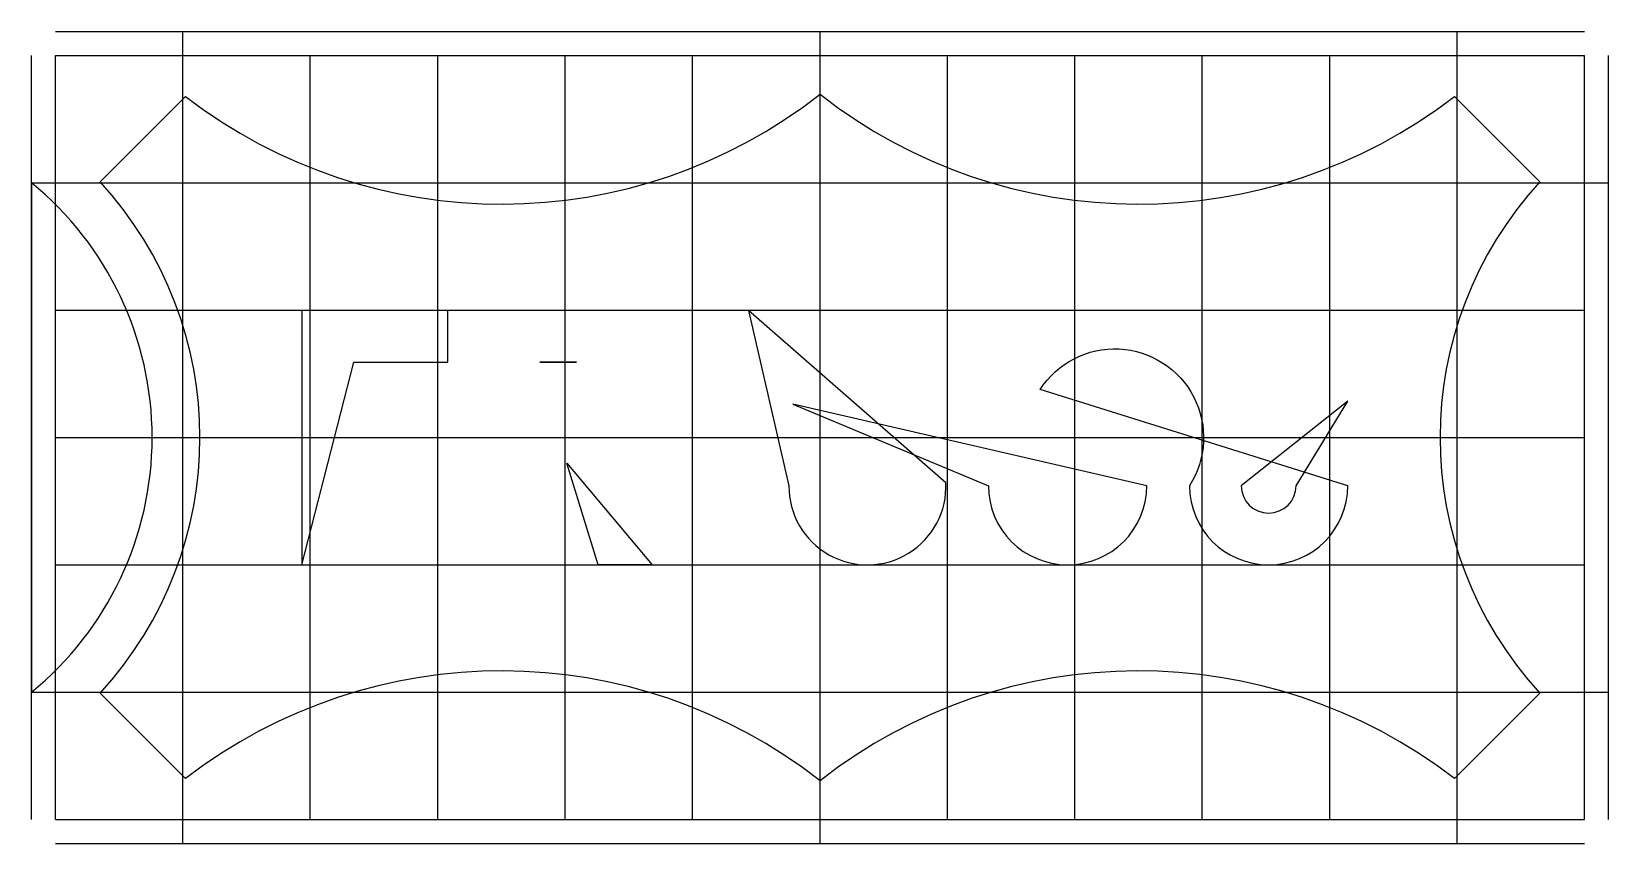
# Model space of a CAD drawing. Extents: x -1.5 to 97.5, y -1.5 to 49.5.
import ezdxf

# ---------------------------------------------------------------- set-up
doc = ezdxf.new("R2010")
doc.units = 0
for name, color, linetype in [('GRID', 3, 'CONTINUOUS'), ('OUTLINE', 1, 'CONTINUOUS'), ('TEXT', 2, 'CONTINUOUS')]:
    doc.layers.add(name, color=color, linetype=linetype)

msp = doc.modelspace()

# ---------------------------------------------------------------- linework, layer by layer
at = {"layer": 'GRID'}
for p, q in [((0, 49.5), (96, 49.5)), ((8, -1.5), (8, 49.5)), ((48, -1.5), (48, 49.5)), ((88, -1.5), (88, 49.5)), ((-1.5, 0), (-1.5, 48)), ((0, 0), (0, 48)), ((0, 48), (96, 48)), ((16, 0), (16, 48)), ((24, 0), (24, 48)), ((32, 0), (32, 48)), ((40, 0), (40, 48)), ((56, 0), (56, 48)), ((64, 0), (64, 48)), ((72, 0), (72, 48)), ((80, 0), (80, 48)), ((96, 0), (96, 48)), ((97.5, 0), (97.5, 48)), ((-1.5, 40), (97.5, 40)), ((0, 32), (96, 32)), ((0, 24), (96, 24)), ((0, 16), (96, 16)), ((-1.5, 8), (97.5, 8)), ((0, 0), (96, 0)), ((0, -1.5), (96, -1.5))]:
    msp.add_line(p, q, dxfattribs=at)
at = {"layer": 'OUTLINE'}
for points in [[(2.8, 7.943, 0.390637), (2.8, 40.057), (8.171, 45.428, 0.34325), (48, 45.561, 0.34325), (87.829, 45.428), (93.2, 40.057, 0.390637), (93.2, 7.943), (87.829, 2.572, 0.34325), (48, 2.439, 0.34325), (8.171, 2.572)], [(-1.5, 8, 0.473294), (-1.5, 40)]]:
    msp.add_lwpolyline(points, format="xyb", close=True, dxfattribs=at)
at = {"layer": 'TEXT'}
for points in [[(15.475, 16), (18.725, 28.734), (24.643, 28.734), (24.643, 31.984), (15.475, 31.984)], [(30.411, 28.734), (32.714, 28.734)], [(77.887, 26.281)], [(32.109, 22.386), (37.463, 16), (34.064, 16)]]:
    msp.add_lwpolyline(points, close=True, dxfattribs=at)
for points in [[(43.518, 31.984), (46.046, 20.971, 1.027698), (55.903, 21.16)], [(61.822, 27.013, -1), (71.194, 20.971, 1), (81.137, 20.971)], [(46.299, 26.09), (58.572, 20.971, 1), (68.515, 20.971)], [(81.137, 26.281), (74.444, 20.971, 1), (77.887, 20.971)]]:
    msp.add_lwpolyline(points, format="xyb", close=True, dxfattribs=at)

doc.saveas('drawing.dxf')
